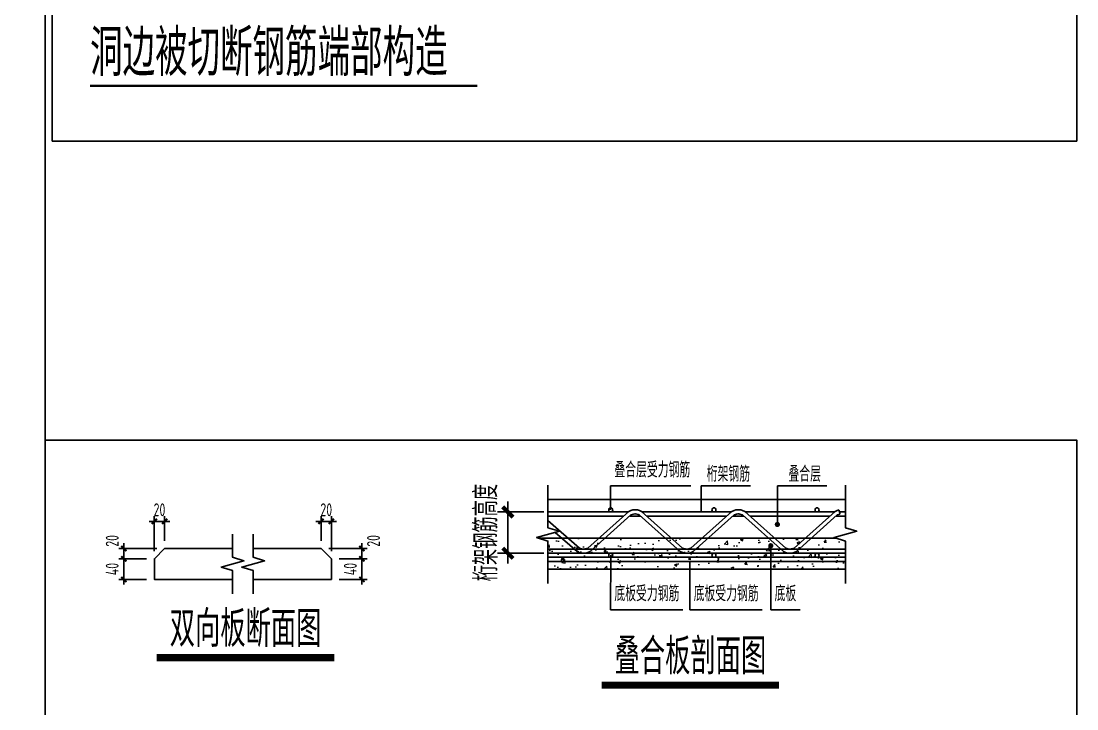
# Model space of a CAD drawing. Extents: x -85320 to 1679916, y -1321939 to 627.
# Drawn here: x 1231384 to 1251852, y -718213 to -704868 of the extents above; entities that cross this region are included whole.
import ezdxf
from ezdxf.enums import TextEntityAlignment as Align

# ---------------------------------------------------------------- set-up
doc = ezdxf.new("R2010")
doc.units = 0
doc.header["$LTSCALE"] = 1000
for name, color, linetype, lineweight in [('FLOOR_DE_DIM', 3, 'Continuous', 20), ('G_AZ_HATCH（暗柱填充）', 252, 'Continuous', 13), ('结-标注-表格文字', 7, 'Continuous', 25)]:
    doc.layers.add(name, color=color, linetype=linetype, lineweight=lineweight)
for name, color, linetype in [('FLOOR_DE_REIND', 1, 'Continuous'), ('S-ANNO-DIMS', 3, 'Continuous'), ('S-TITLE', 7, 'Continuous'), ('TEXT', 7, 'Continuous'), ('THIN', 7, 'Continuous'), ('TQ-详图、通用文字', 7, 'Continuous'), ('总说明下划线', 8, 'Continuous'), ('桁架筋', 6, 'Continuous'), ('横向筋', 1, 'Continuous'), ('轮廓线', 7, 'Continuous')]:
    doc.layers.add(name, color=color, linetype=linetype)
doc.styles.add('TSSD_Dimension', font='tssdeng.shx', dxfattribs={"width": 0.7, "bigfont": 'hztxt.shx'})
doc.styles.add('TSSD_Rein', font='Tssdeng.shx', dxfattribs={"width": 0.7, "bigfont": 'hztxt.shx'})
doc.dimstyles.new('TSSD_100_200', dxfattribs={"dimtxt": 600, "dimasz": 200, "dimexe": 200, "dimexo": 500, "dimgap": 200, "dimtad": 1, "dimdec": 0, "dimlfac": 0.5, "dimzin": 0, "dimdsep": 46, "dimtxsty": 'TSSD_Dimension', "dimblk": 'ARCHTICK', "dimblk1": 'ARCHTICK', "dimblk2": 'ARCHTICK', "dimcen": 0, "dimdle": 200, "dimclrt": 7, "dimadec": 0, "dimazin": 0, "dimtfac": 1, "dimtdec": 0, "dimtix": 1, "dimtmove": 2, "dimatfit": 3, "dimfxl": 1, "dimtolj": 1, "dimtzin": 0, "dimarcsym": 0})
doc.dimstyles.new('TSSD_10_100', dxfattribs={"dimtxt": 250, "dimasz": 100, "dimexe": 100, "dimexo": 150, "dimgap": 100, "dimtad": 1, "dimdec": 0, "dimlfac": 0.1, "dimzin": 0, "dimdsep": 46, "dimtxsty": 'TSSD_Dimension', "dimblk": 'ARCHTICK', "dimblk1": 'ARCHTICK', "dimblk2": 'ARCHTICK', "dimcen": 0, "dimdle": 100, "dimclrt": 7, "dimadec": 0, "dimazin": 0, "dimtfac": 1, "dimtdec": 0, "dimtix": 1, "dimtmove": 2, "dimatfit": 3, "dimfxl": 1, "dimtolj": 1, "dimtzin": 0, "dimarcsym": 0})

# ---------------------------------------------------------------- blocks, each defined once
blk = doc.blocks.new('_ArchTick')
at = {"color": 0, "linetype": 'ByBlock', "const_width": 0.4}
blk.add_lwpolyline([(-0.5, -0.5), (0.5, 0.5)], dxfattribs=at)
blk = doc.blocks.new('*D2865')
at = {"layer": 'Defpoints', "color": 0, "transparency": 16777216}
for p in [(1233376, -715300), (1233967, -715300), (1233967, -715700)]:
    blk.add_point(p, dxfattribs=at)
at = {"layer": 'FLOOR_DE_DIM', "color": 0, "lineweight": -2, "transparency": 16777216}
for p, q in [((1233817, -715300), (1233276, -715300)), ((1233376, -715300), (1233376, -715200)), ((1233376, -715700), (1233376, -715300)), ((1233817, -715700), (1233276, -715700)), ((1233376, -715700), (1233376, -715800))]:
    blk.add_line(p, q, dxfattribs=at)
at = {"layer": 'FLOOR_DE_DIM', "color": 0, "lineweight": -2, "transparency": 16777216, "xscale": 100, "yscale": 100, "zscale": 100}
for p, rotation in [((1233376, -715300), 270), ((1233376, -715700), 90)]:
    blk.add_blockref('_ArchTick', p, dxfattribs=dict(at, rotation=rotation))
at = {"layer": 'FLOOR_DE_DIM', "color": 7, "transparency": 16777216, "insert": (1233151, -715500), "char_height": 250, "attachment_point": 5, "rotation": 90, "style": 'TSSD_Dimension'}
blk.add_mtext('\\A1;40', dxfattribs=at)
blk = doc.blocks.new('*D2866')
at = {"layer": 'Defpoints', "color": 0, "transparency": 16777216}
for p in [(1233376, -715100), (1234167, -715100), (1233967, -715300)]:
    blk.add_point(p, dxfattribs=at)
at = {"layer": 'FLOOR_DE_DIM', "color": 0, "lineweight": -2, "transparency": 16777216}
for p, q in [((1234017, -715100), (1233276, -715100)), ((1233376, -715400), (1233376, -715000)), ((1233817, -715300), (1233276, -715300))]:
    blk.add_line(p, q, dxfattribs=at)
at = {"layer": 'FLOOR_DE_DIM', "color": 0, "lineweight": -2, "transparency": 16777216, "xscale": 100, "yscale": 100, "zscale": 100}
for p, rotation in [((1233376, -715100), 90), ((1233376, -715300), 270)]:
    blk.add_blockref('_ArchTick', p, dxfattribs=dict(at, rotation=rotation))
at = {"layer": 'FLOOR_DE_DIM', "color": 7, "transparency": 16777216, "insert": (1233151, -714953), "char_height": 250, "attachment_point": 5, "rotation": 90, "style": 'TSSD_Dimension'}
blk.add_mtext('\\A1;20', dxfattribs=at)
blk = doc.blocks.new('*D2867')
at = {"layer": 'Defpoints', "color": 0, "transparency": 16777216}
for p in [(1234167, -714574), (1234167, -715100), (1233967, -715300)]:
    blk.add_point(p, dxfattribs=at)
at = {"layer": 'FLOOR_DE_DIM', "color": 0, "lineweight": -2, "transparency": 16777216}
for p, q in [((1233967, -715150), (1233967, -714474)), ((1234167, -714950), (1234167, -714474)), ((1233967, -714574), (1233867, -714574)), ((1233967, -714574), (1234167, -714574)), ((1234167, -714574), (1234267, -714574))]:
    blk.add_line(p, q, dxfattribs=at)
at = {"layer": 'FLOOR_DE_DIM', "color": 0, "lineweight": -2, "transparency": 16777216, "xscale": 100, "yscale": 100, "zscale": 100}
blk.add_blockref('_ArchTick', (1233967, -714574), dxfattribs=at)
at = {"layer": 'FLOOR_DE_DIM', "color": 0, "lineweight": -2, "transparency": 16777216, "xscale": 100, "yscale": 100, "zscale": 100, "rotation": 180}
blk.add_blockref('_ArchTick', (1234167, -714574), dxfattribs=at)
at = {"layer": 'FLOOR_DE_DIM', "color": 7, "transparency": 16777216, "insert": (1234067, -714349), "char_height": 250, "attachment_point": 5, "style": 'TSSD_Dimension'}
blk.add_mtext('\\A1;20', dxfattribs=at)
blk = doc.blocks.new('*D2868')
at = {"layer": 'Defpoints', "color": 0, "transparency": 16777216}
for p in [(1237400, -715300), (1237991, -715300), (1237400, -715700)]:
    blk.add_point(p, dxfattribs=at)
at = {"layer": 'FLOOR_DE_DIM', "color": 0, "lineweight": -2, "transparency": 16777216}
for p, q in [((1237550, -715300), (1238091, -715300)), ((1237991, -715300), (1237991, -715200)), ((1237991, -715700), (1237991, -715300)), ((1237550, -715700), (1238091, -715700)), ((1237991, -715700), (1237991, -715800))]:
    blk.add_line(p, q, dxfattribs=at)
at = {"layer": 'FLOOR_DE_DIM', "color": 0, "lineweight": -2, "transparency": 16777216, "xscale": 100, "yscale": 100, "zscale": 100}
for p, rotation in [((1237991, -715300), 270), ((1237991, -715700), 90)]:
    blk.add_blockref('_ArchTick', p, dxfattribs=dict(at, rotation=rotation))
at = {"layer": 'FLOOR_DE_DIM', "color": 7, "transparency": 16777216, "insert": (1237766, -715500), "char_height": 250, "attachment_point": 5, "rotation": 90, "style": 'TSSD_Dimension'}
blk.add_mtext('\\A1;40', dxfattribs=at)
blk = doc.blocks.new('*D2869')
at = {"layer": 'Defpoints', "color": 0, "transparency": 16777216}
for p in [(1237200, -715100), (1237991, -715100), (1237400, -715300)]:
    blk.add_point(p, dxfattribs=at)
at = {"layer": 'FLOOR_DE_DIM', "color": 0, "lineweight": -2, "transparency": 16777216}
for p, q in [((1237350, -715100), (1238091, -715100)), ((1237991, -715400), (1237991, -715000)), ((1237550, -715300), (1238091, -715300))]:
    blk.add_line(p, q, dxfattribs=at)
at = {"layer": 'FLOOR_DE_DIM', "color": 0, "lineweight": -2, "transparency": 16777216, "xscale": 100, "yscale": 100, "zscale": 100}
for p, rotation in [((1237991, -715100), 90), ((1237991, -715300), 270)]:
    blk.add_blockref('_ArchTick', p, dxfattribs=dict(at, rotation=rotation))
at = {"layer": 'FLOOR_DE_DIM', "color": 7, "transparency": 16777216, "insert": (1238216, -714953), "char_height": 250, "attachment_point": 5, "rotation": 90, "style": 'TSSD_Dimension'}
blk.add_mtext('\\A1;20', dxfattribs=at)
blk = doc.blocks.new('*D2870')
at = {"layer": 'Defpoints', "color": 0, "transparency": 16777216}
for p in [(1237200, -714574), (1237200, -715100), (1237400, -715300)]:
    blk.add_point(p, dxfattribs=at)
at = {"layer": 'FLOOR_DE_DIM', "color": 0, "lineweight": -2, "transparency": 16777216}
for p, q in [((1237200, -714950), (1237200, -714474)), ((1237400, -715150), (1237400, -714474)), ((1237200, -714574), (1237100, -714574)), ((1237400, -714574), (1237200, -714574)), ((1237400, -714574), (1237500, -714574))]:
    blk.add_line(p, q, dxfattribs=at)
at = {"layer": 'FLOOR_DE_DIM', "color": 0, "lineweight": -2, "transparency": 16777216, "xscale": 100, "yscale": 100, "zscale": 100}
blk.add_blockref('_ArchTick', (1237200, -714574), dxfattribs=at)
at = {"layer": 'FLOOR_DE_DIM', "color": 0, "lineweight": -2, "transparency": 16777216, "xscale": 100, "yscale": 100, "zscale": 100, "rotation": 180}
blk.add_blockref('_ArchTick', (1237400, -714574), dxfattribs=at)
at = {"layer": 'FLOOR_DE_DIM', "color": 7, "transparency": 16777216, "insert": (1237300, -714349), "char_height": 250, "attachment_point": 5, "style": 'TSSD_Dimension'}
blk.add_mtext('\\A1;20', dxfattribs=at)
blk = doc.blocks.new('*D2873')
at = {"layer": 'Defpoints', "color": 0, "transparency": 16777216}
for p in [(1240821, -714392), (1242017, -714392), (1242017, -715192)]:
    blk.add_point(p, dxfattribs=at)
at = {"layer": 'S-ANNO-DIMS', "color": 0, "lineweight": -2, "transparency": 16777216}
for p, q in [((1240821, -714392), (1240821, -714192)), ((1241517, -714392), (1240621, -714392)), ((1240821, -715192), (1240821, -714392)), ((1241517, -715192), (1240621, -715192)), ((1240821, -715192), (1240821, -715392))]:
    blk.add_line(p, q, dxfattribs=at)
at = {"layer": 'S-ANNO-DIMS', "color": 0, "lineweight": -2, "transparency": 16777216, "xscale": 200, "yscale": 200, "zscale": 200}
for p, rotation in [((1240821, -714392), 270), ((1240821, -715192), 90)]:
    blk.add_blockref('_ArchTick', p, dxfattribs=dict(at, rotation=rotation))
at = {"layer": 'S-ANNO-DIMS', "color": 7, "transparency": 16777216, "insert": (1240396, -714792), "char_height": 450, "attachment_point": 5, "rotation": 90, "style": 'TSSD_Dimension'}
blk.add_mtext('\\A1;桁架钢筋高度', dxfattribs=at)

msp = doc.modelspace()

# ---------------------------------------------------------------- hatches: boundary and pattern name
at = {"layer": 'G_AZ_HATCH（暗柱填充）', "linetype": 'ByBlock'}
h = msp.add_hatch(dxfattribs=at)
h.set_pattern_fill('AR-CONC', color=256, scale=3, style=0)
h.set_pattern_definition([(50, (-2231168.9, -1971047.87), (546.554007, -47.817257), [57.15, -628.65]), (355, (-2231168.9, -1971047.9), (-105.730264, 573.170536), [45.72, -502.92175]), (100.451445, (-2231123.35, -1971051.86), (440.82374, 525.353256), [48.57003, -534.27073]), (46.1842, (-2231168.9, -1970895.5), (813.23712, -126.12698), [85.725, -942.975]), (96.635558, (-2231101.1, -1970906), (712.2124, 742.27837), [72.85507, -801.40682]), (351.18415, (-2231168.9, -1970895.5), (712.2124, 742.27837), [68.5799, -754.3792]), (21, (-2231092.7, -1970933.57), (454.843174, -306.795595), [57.15, -628.65]), (326, (-2231092.7, -1970933.6), (185.406085, 552.5639), [45.72, -502.92]), (71.451445, (-2231054.8, -1970959.14), (640.24926, 245.76831), [48.57003, -534.26981]), (37.5, (-2231168.9, -1971047.87), (9.26581, 253.665117), [0, -496.824, 0, -510.54, 0, -504.825]), (7.5, (-2231168.9, -1971047.87), (200.458988, 300.541724), [0, -291.084, 0, -485.394, 0, -192.405]), (327.5, (-2231338.82, -1971047.87), (406.771786, -17.186232), [0, -190.5, 0, -594.36, 0, -788.67]), (317.5, (-2231415.02, -1971047.87), (444.387544, 76.279473), [0, -247.65, 0, -394.716, 0, -560.07])])
h.paths.add_polyline_path([(1241598.879, -714893.087), (1247363.879, -714904.439), (1247363.879, -715501.735), (1241598.879, -715490.383)])

# ---------------------------------------------------------------- linework, layer by layer
for p, q in [((1244566.431, -714400.706), (1244566.431, -713888.034)), ((1244566.431, -713888.034), (1245526.605, -713888.034)), ((1246045.994, -714634.56), (1246045.994, -713888.034)), ((1246045.994, -713888.034), (1247006.168, -713888.034)), ((1245917.937, -715046.848), (1245917.937, -716289.608)), ((1242815.649, -715231.735), (1242812.348, -716289.608)), ((1244349.726, -715351.735), (1244349.726, -716289.608)), ((1242812.348, -716289.608), (1244213.118, -716289.608)), ((1244349.726, -716289.608), (1245750.496, -716289.608)), ((1245917.937, -716289.608), (1246487.72, -716289.608))]:
    msp.add_line(p, q)
for points in [[(1242812.776, -714353.739), (1242812.776, -713888.034), (1244365.9, -713888.034)], [(1235483.398, -715700.473), (1233967.285, -715700.473), (1233967.285, -715300.473), (1234167.285, -715100.473), (1235483.398, -715100.473)], [(1235883.398, -715700.473), (1237399.512, -715700.473), (1237399.512, -715300.473), (1237199.512, -715100.473), (1235883.398, -715100.473)]]:
    msp.add_lwpolyline(points)
at = {"layer": 'FLOOR_DE_REIND', "const_width": 50}
for points in [[(1246020.994, -714634.56, 1), (1246070.994, -714634.56, 1)], [(1245892.937, -715046.848, 1), (1245942.937, -715046.848, 1)]]:
    msp.add_lwpolyline(points, format="xyb", close=True, dxfattribs=at)
at = {"layer": 'S-TITLE', "const_width": 50}
msp.add_lwpolyline([(1232721.849, -706124.18), (1240227.183, -706124.18)], dxfattribs=at)
at = {"layer": 'THIN'}
for points in [[(1241598.879, -715781.735), (1241598.879, -714956.735), (1241378.879, -714886.735), (1241818.879, -714766.735), (1241598.879, -714696.735), (1241598.879, -713871.735)], [(1247363.879, -715781.735), (1247363.879, -714956.735), (1247143.879, -714886.735), (1247583.879, -714766.735), (1247363.879, -714696.735), (1247363.879, -713871.735)], [(1235483.398, -715980.473), (1235483.398, -715530.473), (1235263.398, -715460.473), (1235703.398, -715340.473), (1235483.398, -715270.473), (1235483.398, -714820.473)], [(1235883.398, -715980.473), (1235883.398, -715530.473), (1235663.398, -715460.473), (1236103.398, -715340.473), (1235883.398, -715270.473), (1235883.398, -714820.473)]]:
    msp.add_lwpolyline(points, dxfattribs=at)
at = {"layer": 'TQ-详图、通用文字', "const_width": 140}
for points in [[(1234014.4, -717218.42), (1237456.982, -717218.42)], [(1242637.516, -717751.358), (1246080.099, -717751.358)]]:
    msp.add_lwpolyline(points, dxfattribs=at)
at = {"layer": '总说明下划线', "color": 9}
for p, q in [((1231985.164, -692317.417), (1231985.164, -707197)), ((1251852.341, -692317.417), (1251852.341, -707197)), ((1231985.164, -707197), (1251852.341, -707197))]:
    msp.add_line(p, q, dxfattribs=at)
for points in [[(1231848.898, -726381.531), (1208123.574, -726381.531), (1208123.574, -704365.584), (1231848.898, -704365.584)], [(1231852.341, -718498.304), (1251852.341, -718498.304), (1251852.341, -712999.933), (1231852.341, -712999.933)]]:
    msp.add_lwpolyline(points, close=True, dxfattribs=at)
at = {"layer": '桁架筋', "linetype": 'Continuous'}
for points in [[(1243152.305, -714391.735), (1241598.879, -714391.735)], [(1241598.879, -714471.735), (1243067.716, -714471.735)], [(1243163.152, -714381.476), (1242369.55, -715092.468)], [(1242413.95, -715160.564), (1243207.667, -714449.487)], [(1243205.181, -714363.726), (1243163.232, -714381.424)], [(1243184.143, -714471.735), (1243393.039, -714471.735)], [(1243241.912, -714353.654), (1243205.193, -714363.722)], [(1243207.632, -714449.521), (1243231.432, -714439.48)], [(1243231.42, -714439.484), (1243231.426, -714439.482)], [(1243231.426, -714439.482), (1243256.637, -714432.569)], [(1243275.392, -714350.254), (1243241.917, -714353.653)], [(1243256.632, -714432.57), (1243256.635, -714432.57)], [(1243256.635, -714432.57), (1243279.443, -714430.254)], [(1243301.79, -714350.254), (1243275.392, -714350.254)], [(1243279.443, -714430.254), (1243297.739, -714430.254)], [(1243297.739, -714430.254), (1243320.547, -714432.57)], [(1243335.265, -714353.653), (1243301.79, -714350.254)], [(1243320.545, -714432.569), (1243345.755, -714439.482)], [(1243320.547, -714432.57), (1243320.55, -714432.57)], [(1243371.989, -714363.722), (1243335.27, -714353.654)], [(1243345.75, -714439.48), (1243369.55, -714449.521)], [(1243345.755, -714439.482), (1243345.762, -714439.484)], [(1243369.515, -714449.487), (1244163.19, -715160.542)], [(1243413.95, -714381.424), (1243372.001, -714363.726)], [(1244207.632, -715092.468), (1243414.03, -714381.476)], [(1245152.305, -714391.735), (1243424.877, -714391.735)], [(1243509.466, -714471.735), (1245067.716, -714471.735)], [(1245163.152, -714381.476), (1244369.55, -715092.468)], [(1244413.95, -715160.564), (1245207.667, -714449.487)], [(1245205.181, -714363.726), (1245163.232, -714381.424)], [(1245184.143, -714471.735), (1245393.039, -714471.735)], [(1245241.912, -714353.654), (1245205.193, -714363.722)], [(1245207.632, -714449.521), (1245231.432, -714439.48)], [(1245231.42, -714439.484), (1245231.426, -714439.482)], [(1245231.426, -714439.482), (1245256.637, -714432.569)], [(1245275.392, -714350.254), (1245241.917, -714353.653)], [(1245256.632, -714432.57), (1245256.635, -714432.57)], [(1245256.635, -714432.57), (1245279.443, -714430.254)], [(1245301.79, -714350.254), (1245275.392, -714350.254)], [(1245279.443, -714430.254), (1245297.739, -714430.254)], [(1245297.739, -714430.254), (1245320.547, -714432.57)], [(1245335.265, -714353.653), (1245301.79, -714350.254)], [(1245320.545, -714432.569), (1245345.755, -714439.482)], [(1245320.547, -714432.57), (1245320.55, -714432.57)], [(1245371.989, -714363.722), (1245335.27, -714353.654)], [(1245345.75, -714439.48), (1245369.55, -714449.521)], [(1245345.755, -714439.482), (1245345.762, -714439.484)], [(1245369.515, -714449.487), (1246163.232, -715160.564)], [(1245413.95, -714381.424), (1245372.001, -714363.726)], [(1246207.632, -715092.468), (1245414.03, -714381.476)], [(1247152.305, -714391.735), (1245424.877, -714391.735)], [(1245509.466, -714471.735), (1247067.716, -714471.735)], [(1247163.152, -714381.476), (1246369.55, -715092.468)], [(1246413.95, -715160.564), (1247207.667, -714449.487)], [(1247205.181, -714363.726), (1247163.232, -714381.424)], [(1247184.143, -714471.735), (1247363.879, -714471.735)], [(1247241.822, -714353.679), (1247205.193, -714363.722)], [(1247207.632, -714449.521), (1247231.432, -714439.48)], [(1247231.42, -714439.484), (1247231.426, -714439.482)], [(1247231.426, -714439.482), (1247256.642, -714432.568)], [(1247363.879, -714391.735), (1247250.136, -714391.735)], [(1242207.632, -715092.468), (1241598.879, -714556.298)], [(1242163.102, -715159.698), (1241741.045, -714787.963)], [(1247363.879, -715111.735), (1241598.879, -715111.735)], [(1242207.632, -715092.468), (1242231.432, -715102.509)], [(1242231.42, -715102.505), (1242231.426, -715102.507)], [(1242231.426, -715102.507), (1242256.637, -715109.419)], [(1242256.632, -715109.418), (1242256.635, -715109.419)], [(1242256.635, -715109.419), (1242279.443, -715111.735)], [(1242279.443, -715111.735), (1242297.739, -715111.735)], [(1242297.739, -715111.735), (1242320.547, -715109.419)], [(1242320.545, -715109.419), (1242345.755, -715102.507)], [(1242320.547, -715109.419), (1242320.55, -715109.418)], [(1242345.75, -715102.509), (1242369.55, -715092.468)], [(1242345.755, -715102.507), (1242345.762, -715102.505)], [(1244207.632, -715092.468), (1244231.432, -715102.509)], [(1244231.42, -715102.505), (1244231.426, -715102.507)], [(1244231.426, -715102.507), (1244256.637, -715109.419)], [(1244256.632, -715109.418), (1244256.635, -715109.419)], [(1244256.635, -715109.419), (1244279.443, -715111.735)], [(1244279.443, -715111.735), (1244297.739, -715111.735)], [(1244297.739, -715111.735), (1244320.547, -715109.419)], [(1244320.545, -715109.419), (1244345.755, -715102.507)], [(1244320.547, -715109.419), (1244320.55, -715109.418)], [(1244345.75, -715102.509), (1244369.55, -715092.468)], [(1244345.755, -715102.507), (1244345.762, -715102.505)], [(1246207.632, -715092.468), (1246231.432, -715102.509)], [(1246226.632, -715109.418), (1246226.635, -715109.419)], [(1246231.42, -715102.505), (1246231.426, -715102.507)], [(1246231.426, -715102.507), (1246256.637, -715109.419)], [(1246249.443, -715111.735), (1246267.739, -715111.735)], [(1246256.632, -715109.418), (1246256.635, -715109.419)], [(1246256.635, -715109.419), (1246279.443, -715111.735)], [(1246279.443, -715111.735), (1246297.739, -715111.735)], [(1246290.547, -715109.419), (1246290.55, -715109.418)], [(1246297.739, -715111.735), (1246320.547, -715109.419)], [(1246315.755, -715102.507), (1246315.762, -715102.505)], [(1246320.545, -715109.419), (1246345.755, -715102.507)], [(1246320.547, -715109.419), (1246320.55, -715109.418)], [(1246345.75, -715102.509), (1246369.55, -715092.468)], [(1246345.755, -715102.507), (1246345.762, -715102.505)], [(1241598.879, -715191.735), (1247363.879, -715191.735)], [(1247363.879, -715191.735), (1241598.879, -715191.735)], [(1242205.181, -715178.262), (1242163.232, -715160.564)], [(1242241.912, -715188.335), (1242205.193, -715178.266)], [(1242275.392, -715191.735), (1242241.917, -715188.335)], [(1242301.79, -715191.735), (1242275.392, -715191.735)], [(1242335.265, -715188.335), (1242301.79, -715191.735)], [(1242371.989, -715178.266), (1242335.27, -715188.335)], [(1242413.95, -715160.564), (1242372.001, -715178.262)], [(1244205.181, -715178.262), (1244163.232, -715160.564)], [(1244241.912, -715188.335), (1244205.193, -715178.266)], [(1244275.392, -715191.735), (1244241.917, -715188.335)], [(1244301.79, -715191.735), (1244275.392, -715191.735)], [(1244335.265, -715188.335), (1244301.79, -715191.735)], [(1244371.989, -715178.266), (1244335.27, -715188.335)], [(1244413.95, -715160.564), (1244372.001, -715178.262)], [(1246205.181, -715178.262), (1246163.232, -715160.564)], [(1246241.912, -715188.335), (1246205.193, -715178.266)], [(1246275.392, -715191.735), (1246241.917, -715188.335)], [(1246271.79, -715191.735), (1246245.392, -715191.735)], [(1246301.79, -715191.735), (1246275.392, -715191.735)], [(1246335.265, -715188.335), (1246301.79, -715191.735)], [(1246371.989, -715178.266), (1246335.27, -715188.335)], [(1246413.95, -715160.564), (1246372.001, -715178.262)]]:
    msp.add_lwpolyline(points, dxfattribs=at)
at = {"layer": '桁架筋', "linetype": 'Continuous', "extrusion": (0, 0, -1)}
for centre, major_axis, ratio, start_param, end_param in [((1243185.409, -714415.482), (-22.22, 34.035), 0.080406466, -0.179145638, 0.179145638), ((1243218.307, -714401.603), (-13.12, 37.879), 0.048925173, -0.065807683, 0.065807683), ((1243249.274, -714393.112), (-7.36, 39.458), 0.027397507, -0.083207287, 0.083207287), ((1245185.409, -714415.482), (-22.22, 34.035), 0.080406466, -0.179145638, 0.179145638), ((1245218.307, -714401.603), (-13.12, 37.879), 0.048925173, -0.065807683, 0.065807683), ((1245249.274, -714393.112), (-7.36, 39.458), 0.027397507, -0.083207287, 0.083207287), ((1247185.409, -714415.482), (-22.22, 34.035), 0.080406466, -0.179145638, 0.179145638), ((1247218.307, -714401.603), (-13.12, 37.879), 0.048925173, -0.065807683, 0.065807683), ((1247249.274, -714393.112), (-7.36, 39.458), 0.027397507, -0.086820129, 2.073309487), ((1247249.274, -714393.112), (-7.36, 39.458), 0.027397507, -4.209875821, -3.219766529), ((1242327.907, -715148.877), (7.36, -39.458), 0.027397507, -0.083207287, 0.083207287), ((1242358.875, -715140.386), (13.12, -37.879), 0.048925173, -0.065807683, 0.065807683), ((1244327.907, -715148.877), (7.36, -39.458), 0.027397507, -0.083207287, 0.083207287), ((1244358.875, -715140.386), (13.12, -37.879), 0.048925173, -0.065807683, 0.065807683), ((1246297.907, -715148.877), (7.36, -39.458), 0.027397507, -0.083207287, 0.083207287), ((1246327.907, -715148.877), (7.36, -39.458), 0.027397507, -0.083207287, 0.083207287), ((1246328.875, -715140.386), (13.12, -37.879), 0.048925173, -0.065807683, 0.065807683), ((1246358.875, -715140.386), (13.12, -37.879), 0.048925173, -0.065807683, 0.065807683)]:
    msp.add_ellipse(centre, major_axis=major_axis, ratio=ratio, start_param=start_param, end_param=end_param, dxfattribs=at)
at = {"layer": '桁架筋', "linetype": 'Continuous'}
for centre, major_axis, ratio, start_param, end_param in [((1243327.907, -714393.112), (7.36, 39.458), 0.027397507, -0.083207287, 0.083207287), ((1243358.875, -714401.603), (13.12, 37.879), 0.048925173, -0.065807683, 0.065807683), ((1243391.772, -714415.482), (22.22, 34.035), 0.080406466, -0.179145638, 0.179145638), ((1245327.907, -714393.112), (7.36, 39.458), 0.027397507, -0.083207287, 0.083207287), ((1245358.875, -714401.603), (13.12, 37.879), 0.048925173, -0.065807683, 0.065807683), ((1245391.772, -714415.482), (22.22, 34.035), 0.080406466, -0.179145638, 0.179145638), ((1242218.307, -715140.386), (-13.12, -37.879), 0.048925173, -0.065807683, 0.065807683), ((1242249.274, -715148.877), (-7.36, -39.458), 0.027397507, -0.083207287, 0.083207287), ((1244218.307, -715140.386), (-13.12, -37.879), 0.048925173, -0.065807683, 0.065807683), ((1244249.274, -715148.877), (-7.36, -39.458), 0.027397507, -0.083207287, 0.083207287), ((1246218.307, -715140.386), (-13.12, -37.879), 0.048925173, -0.065807683, 0.065807683), ((1246219.274, -715148.877), (-7.36, -39.458), 0.027397507, -0.083207287, 0.083207287), ((1246249.274, -715148.877), (-7.36, -39.458), 0.027397507, -0.083207287, 0.083207287)]:
    msp.add_ellipse(centre, major_axis=major_axis, ratio=ratio, start_param=start_param, end_param=end_param, dxfattribs=at)
at = {"layer": '横向筋', "linetype": 'Continuous'}
for points in [[(1247363.879, -715271.735), (1241598.879, -715271.735)], [(1247363.879, -715351.735), (1241598.879, -715351.735)]]:
    msp.add_lwpolyline(points, dxfattribs=at)
for centre in [(1242815.649, -714351.735), (1244815.649, -714351.735), (1246815.649, -714351.735), (1242815.649, -715231.735), (1244815.649, -715231.735), (1246815.649, -715231.735)]:
    msp.add_circle(centre, 40, dxfattribs=at)
at = {"layer": '轮廓线', "linetype": 'Continuous'}
for points in [[(1241598.879, -714151.735), (1247363.879, -714151.735)], [(1241426.022, -714901.735), (1247191.022, -714901.735)], [(1241598.879, -715501.735), (1247363.879, -715501.735)]]:
    msp.add_lwpolyline(points, dxfattribs=at)

# ---------------------------------------------------------------- texts
at = {"layer": 'TEXT', "style": 'TSSD_Rein', "width": 0.7}
msp.add_text('洞边被切断钢筋端部构造', height=900, dxfattribs=at).set_placement((1232721.849, -705932.053))
at = {"layer": 'TQ-详图、通用文字', "style": 'TSSD_Rein', "width": 0.7}
for s, p in [('双向板断面图', (1235735.691, -716623.666)), ('叠合板剖面图', (1244358.808, -717156.604))]:
    msp.add_text(s, height=700, dxfattribs=at).set_placement(p, align=Align.MIDDLE)
at = {"layer": '结-标注-表格文字', "style": 'TSSD_Dimension', "width": 0.7}
for s, p in [('叠合层受力钢筋', (1242886.211, -713813.67)), ('底板受力钢筋', (1242885.783, -716215.244)), ('底板受力钢筋', (1244423.161, -716215.244)), ('底板', (1245991.372, -716215.244))]:
    msp.add_text(s, height=300, dxfattribs=at).set_placement(p, align=Align.BOTTOM_LEFT)
for s, p in [('桁架钢筋', (1245096.472, -713895.339)), ('叠合层', (1246576.035, -713895.339))]:
    msp.add_text(s, height=300, dxfattribs=at).set_placement(p, align=Align.BOTTOM_CENTER)

# ---------------------------------------------------------------- dimensions: what is measured, and where the dimension line sits
at = {"layer": 'FLOOR_DE_DIM'}
dim = msp.add_linear_dim(base=(1234167.285, -714574.36), p1=(1233967.285, -715300.473), p2=(1234167.285, -715100.473), dimstyle='TSSD_10_100', dxfattribs=at)
dim.commit()
dim.dimension.update_dxf_attribs({"geometry": '*D2867', "text_midpoint": (1234067.285, -714349.36)})
for base, p1, p2, angle, picture, middle in [((1237199.512, -714574.36), (1237399.512, -715300.473), (1237199.512, -715100.473), 180, '*D2870', (1237299.512, -714349.36)), ((1233375.915, -715300.473), (1233967.285, -715700.473), (1233967.285, -715300.473), 90, '*D2865', (1233150.915, -715500.473)), ((1237990.882, -715300.473), (1237399.512, -715700.473), (1237399.512, -715300.473), 90, '*D2868', (1237765.882, -715500.473))]:
    dim = msp.add_linear_dim(base=base, p1=p1, p2=p2, angle=angle, dimstyle='TSSD_10_100', dxfattribs=at)
    dim.commit()
    dim.dimension.update_dxf_attribs({"geometry": picture, "text_midpoint": middle})
for base, p1, p2, picture, middle in [((1233375.915, -715100.473), (1233967.285, -715300.473), (1234167.285, -715100.473), '*D2866', (1233150.915, -714952.717)), ((1237990.882, -715100.473), (1237399.512, -715300.473), (1237199.512, -715100.473), '*D2869', (1238215.882, -714952.717))]:
    dim = msp.add_linear_dim(base=base, p1=p1, p2=p2, angle=90, dimstyle='TSSD_10_100', dxfattribs=at)
    dim.commit()
    dim.dimension.update_dxf_attribs({"geometry": picture, "text_midpoint": middle, "dimtype": 160})
at = {"layer": 'S-ANNO-DIMS'}
dim = msp.add_linear_dim(base=(1240820.916, -714391.735), p1=(1242016.728, -715191.735), p2=(1242016.728, -714391.735), angle=90, text='桁架钢筋高度', dimstyle='TSSD_100_200', override={"dimtxt": 450}, dxfattribs=at)
dim.commit()
dim.dimension.update_dxf_attribs({"geometry": '*D2873', "text_midpoint": (1240395.916, -714791.735)})

doc.saveas('drawing.dxf')
